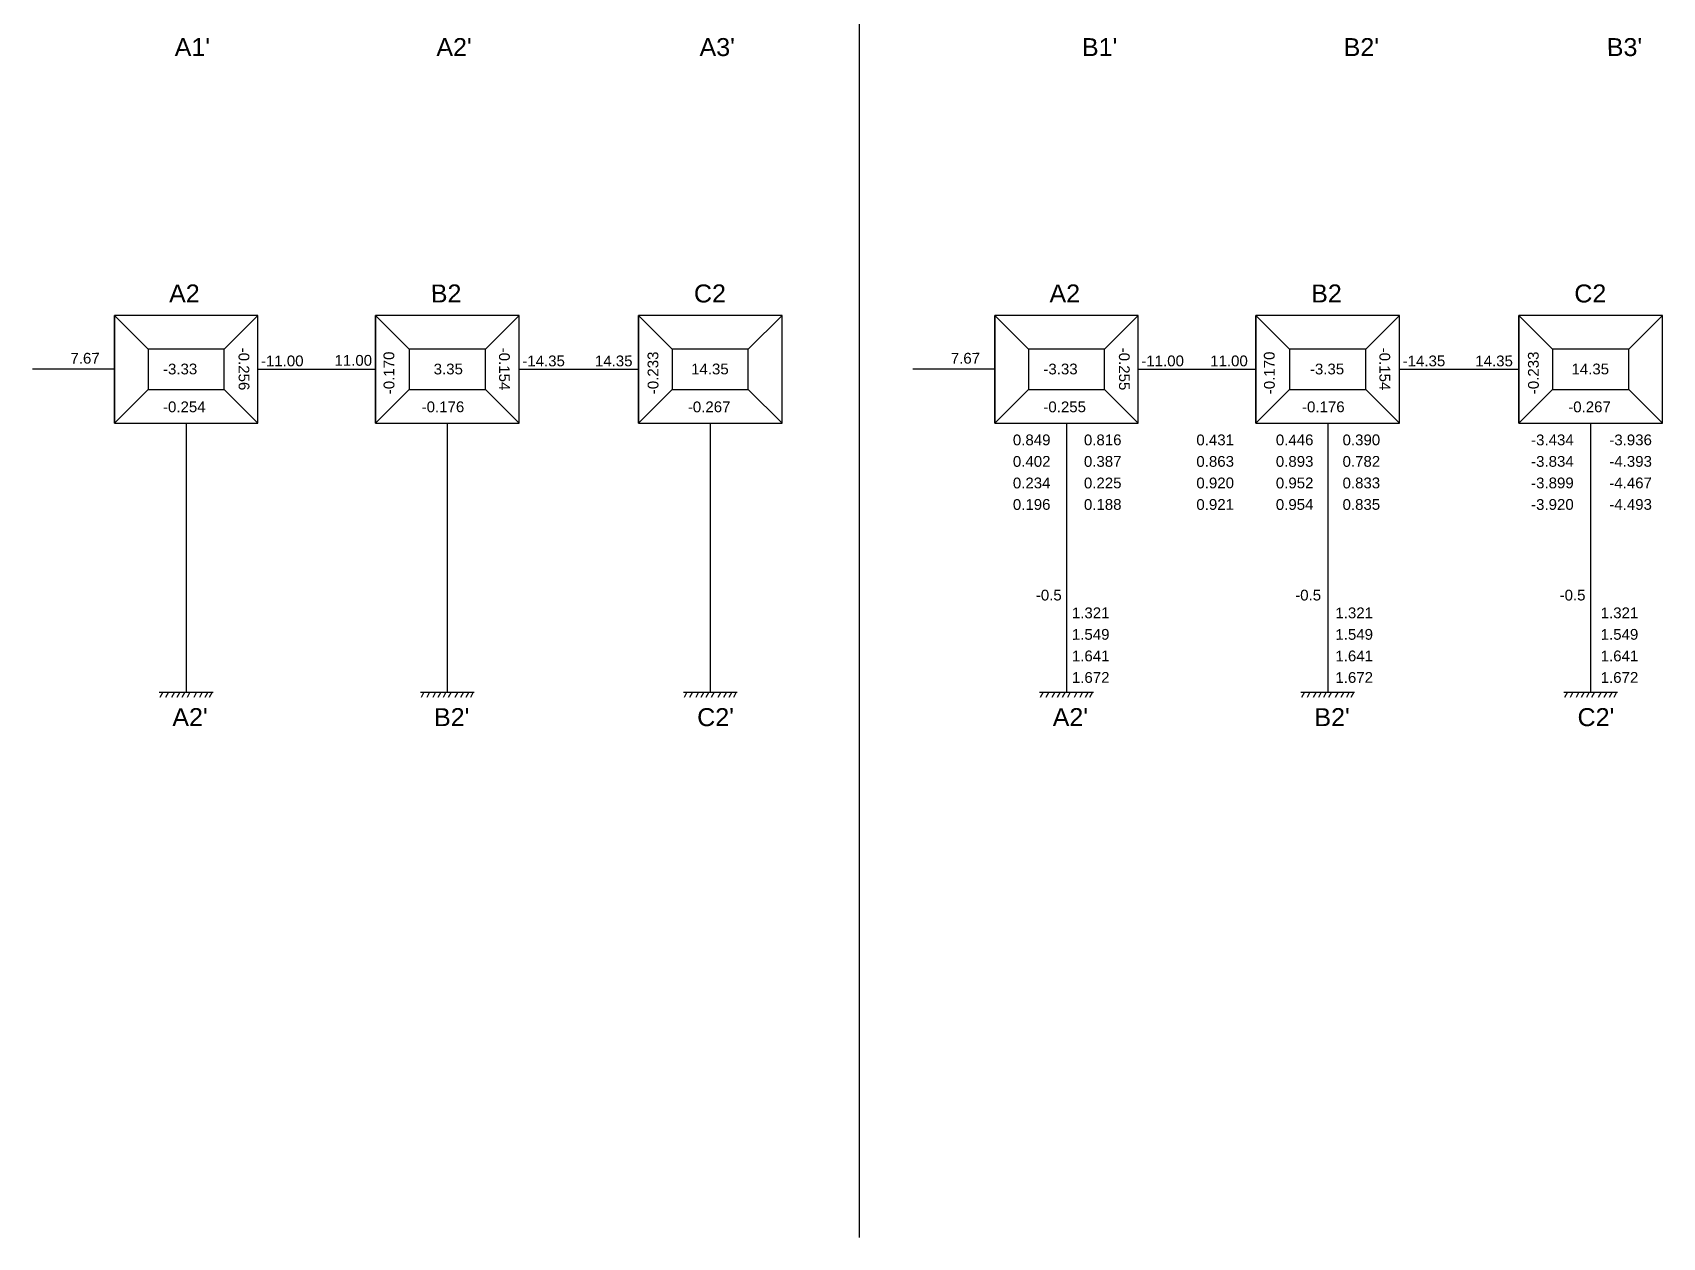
# Model space of a CAD drawing. Header units: millimetres. Extents: x 0 to 1679650, y -107560 to 692040.
# Drawn here: x 59020 to 149880, y 1980 to 69120 of the extents above; entities that cross this region are included whole.
import ezdxf

# ---------------------------------------------------------------- set-up
doc = ezdxf.new("R2010")
doc.units = ezdxf.units.MM
doc.styles.get("Standard").update_dxf_attribs({"font": 'arial.ttf'})

msp = doc.modelspace()

# ---------------------------------------------------------------- linework, layer by layer
for p, q in [((105100, 121030), (105100, 1980)), ((63580, 47360), (63580, 53360)), ((65460, 51480), (63580, 53360)), ((69700, 51480), (71580, 53360)), ((78140, 47360), (78140, 53360)), ((80020, 51480), (78140, 53360)), ((84260, 51480), (86140, 53360)), ((92800, 47360), (92800, 53360)), ((94680, 51480), (92800, 53360)), ((98920, 51480), (100800, 53360)), ((112660, 47360), (112660, 53360)), ((114540, 51480), (112660, 53360)), ((118780, 51480), (120660, 53360)), ((127220, 47360), (127220, 53360)), ((129100, 51480), (127220, 53360)), ((133340, 51480), (135220, 53360)), ((141880, 47360), (141880, 53360)), ((143760, 51480), (141880, 53360)), ((148000, 51480), (149880, 53360)), ((63580, 50360), (59020, 50360)), ((71580, 50360), (78140, 50360)), ((86140, 50360), (92800, 50360)), ((112660, 50360), (108100, 50360)), ((120660, 50360), (127220, 50360)), ((135220, 50360), (141880, 50360)), ((65460, 49240), (63580, 47360)), ((69700, 49240), (71580, 47360)), ((80020, 49240), (78140, 47360)), ((84260, 49240), (86140, 47360)), ((94680, 49240), (92800, 47360)), ((98920, 49240), (100800, 47360)), ((114540, 49240), (112660, 47360)), ((118780, 49240), (120660, 47360)), ((129100, 49240), (127220, 47360)), ((133340, 49240), (135220, 47360)), ((143760, 49240), (141880, 47360)), ((148000, 49240), (149880, 47360)), ((67580, 47360), (67580, 32360)), ((82140, 47360), (82140, 32360)), ((96800, 47360), (96800, 32360)), ((116660, 47360), (116660, 32360)), ((131220, 47360), (131220, 32360)), ((145880, 47360), (145880, 32360)), ((66080, 32360), (69080, 32360)), ((66280, 32360), (66120, 32070)), ((66590, 32360), (66430, 32070)), ((66930, 32360), (66770, 32070)), ((67220, 32360), (67060, 32070)), ((67500, 32360), (67340, 32070)), ((67790, 32360), (67630, 32070)), ((68160, 32360), (68000, 32070)), ((68480, 32360), (68320, 32070)), ((68780, 32360), (68620, 32070)), ((69030, 32360), (68870, 32070)), ((80640, 32360), (83640, 32360)), ((80840, 32360), (80680, 32070)), ((81150, 32360), (80990, 32070)), ((81490, 32360), (81330, 32070)), ((81780, 32360), (81620, 32070)), ((82060, 32360), (81900, 32070)), ((82350, 32360), (82190, 32070)), ((82720, 32360), (82560, 32070)), ((83040, 32360), (82880, 32070)), ((83340, 32360), (83180, 32070)), ((83590, 32360), (83430, 32070)), ((95300, 32360), (98300, 32360)), ((95500, 32360), (95340, 32070)), ((95810, 32360), (95650, 32070)), ((96150, 32360), (95990, 32070)), ((96440, 32360), (96280, 32070)), ((96720, 32360), (96560, 32070)), ((97010, 32360), (96850, 32070)), ((97380, 32360), (97220, 32070)), ((97700, 32360), (97540, 32070)), ((98000, 32360), (97840, 32070)), ((98250, 32360), (98090, 32070)), ((115160, 32360), (118160, 32360)), ((115360, 32360), (115200, 32070)), ((115670, 32360), (115510, 32070)), ((116010, 32360), (115850, 32070)), ((116300, 32360), (116140, 32070)), ((116580, 32360), (116420, 32070)), ((116870, 32360), (116710, 32070)), ((117240, 32360), (117080, 32070)), ((117560, 32360), (117400, 32070)), ((117860, 32360), (117700, 32070)), ((118110, 32360), (117950, 32070)), ((129720, 32360), (132720, 32360)), ((129920, 32360), (129760, 32070)), ((130230, 32360), (130070, 32070)), ((130570, 32360), (130410, 32070)), ((130860, 32360), (130700, 32070)), ((131140, 32360), (130980, 32070)), ((131430, 32360), (131270, 32070)), ((131800, 32360), (131640, 32070)), ((132120, 32360), (131960, 32070)), ((132420, 32360), (132260, 32070)), ((132670, 32360), (132510, 32070)), ((144380, 32360), (147380, 32360)), ((144580, 32360), (144420, 32070)), ((144890, 32360), (144730, 32070)), ((145230, 32360), (145070, 32070)), ((145520, 32360), (145360, 32070)), ((145800, 32360), (145640, 32070)), ((146090, 32360), (145930, 32070)), ((146460, 32360), (146300, 32070)), ((146780, 32360), (146620, 32070)), ((147080, 32360), (146920, 32070)), ((147330, 32360), (147170, 32070))]:
    msp.add_line(p, q)
for points in [[(71580, 53360), (63580, 53360), (63580, 47360), (71580, 47360)], [(86140, 53360), (78140, 53360), (78140, 47360), (86140, 47360)], [(100800, 53360), (92800, 53360), (92800, 47360), (100800, 47360)], [(120660, 53360), (112660, 53360), (112660, 47360), (120660, 47360)], [(135220, 53360), (127220, 53360), (127220, 47360), (135220, 47360)], [(149880, 53360), (141880, 53360), (141880, 47360), (149880, 47360)], [(69700, 51480), (65460, 51480), (65460, 49240), (69700, 49240)], [(84260, 51480), (80020, 51480), (80020, 49240), (84260, 49240)], [(98920, 51480), (94680, 51480), (94680, 49240), (98920, 49240)], [(118780, 51480), (114540, 51480), (114540, 49240), (118780, 49240)], [(133340, 51480), (129100, 51480), (129100, 49240), (133340, 49240)], [(148000, 51480), (143760, 51480), (143760, 49240), (148000, 49240)]]:
    msp.add_lwpolyline(points, close=True)

# ---------------------------------------------------------------- texts
for s, height, rotation, p in [("A1'", 1000, 0.175557, (66940, 67810)), ("A2'", 1000, 0.175557, (81530, 67810)), ("A3'", 1000, 0.175557, (96200, 67810)), ("B1'", 1000, 0.175557, (117520, 67810)), ("B2'", 1000, 0.175557, (132110, 67810)), ("B3'", 1000, 0.175557, (146780, 67810)), ('A2', 1000, 0.175557, (66630, 54080)), ('B2', 1000, 0.175557, (81220, 54080)), ('C2', 1000, 0.175557, (95890, 54080)), ('A2', 1000, 0.175557, (115710, 54080)), ('B2', 1000, 0.175557, (130300, 54080)), ('C2', 1000, 0.175557, (144970, 54080)), ('7.67', 600, 0.175557, (61130, 50670)), ('-0.256', 600, 270.175557, (70500, 51560)), ('-11.00', 600, 0.175557, (71750, 50520)), ('11.00', 600, 0.175557, (75850, 50550)), ('-0.170', 600, 90.175557, (79190, 48970)), ('-0.154', 600, 270.175557, (85020, 51560)), ('-14.35', 600, 0.175557, (86320, 50520)), ('14.35', 600, 0.175557, (90370, 50520)), ('-0.233', 600, 90.175557, (93910, 48970)), ('7.67', 600, 0.175557, (110210, 50670)), ('-0.255', 600, 270.175557, (119580, 51560)), ('-11.00', 600, 0.175557, (120830, 50520)), ('11.00', 600, 0.175557, (124670, 50520)), ('-0.170', 600, 90.175557, (128270, 48970)), ('-0.154', 600, 270.175557, (134100, 51560)), ('-14.35', 600, 0.175557, (135400, 50520)), ('14.35', 600, 0.175557, (139450, 50520)), ('-0.233', 600, 90.175557, (142990, 48970)), ('-3.33', 600, 0.175557, (66290, 50070)), ('3.35', 600, 0.175557, (81380, 50070)), ('14.35', 600, 0.175557, (95730, 50070)), ('-3.33', 600, 0.175557, (115370, 50070)), ('-3.35', 600, 0.175557, (130230, 50070)), ('14.35', 600, 0.175557, (144810, 50070)), ('-0.254', 600, 0.175557, (66290, 47960)), ('-0.176', 600, 0.175557, (80710, 47960)), ('-0.267', 600, 0.175557, (95550, 47960)), ('-0.255', 600, 0.175557, (115370, 47960)), ('-0.176', 600, 0.175557, (129790, 47960)), ('-0.267', 600, 0.175557, (144630, 47960)), ('0.849', 600, 0.175557, (113670, 46120)), ('0.816', 600, 0.175557, (117630, 46120)), ('0.431', 600, 0.175557, (123900, 46120)), ('0.446', 600, 0.175557, (128330, 46120)), ('0.390', 600, 0.175557, (132050, 46120)), ('-3.434', 600, 0.175557, (142560, 46120)), ('-3.936', 600, 0.175557, (146920, 46120)), ('0.402', 600, 0.175557, (113670, 44920)), ('0.387', 600, 0.175557, (117630, 44920)), ('0.863', 600, 0.175557, (123900, 44920)), ('0.893', 600, 0.175557, (128330, 44920)), ('0.782', 600, 0.175557, (132050, 44920)), ('-3.834', 600, 0.175557, (142560, 44920)), ('-4.393', 600, 0.175557, (146920, 44920)), ('0.234', 600, 0.175557, (113670, 43720)), ('0.225', 600, 0.175557, (117630, 43720)), ('0.920', 600, 0.175557, (123900, 43720)), ('0.952', 600, 0.175557, (128330, 43720)), ('0.833', 600, 0.175557, (132050, 43720)), ('-3.899', 600, 0.175557, (142560, 43720)), ('-4.467', 600, 0.175557, (146920, 43720)), ('0.196', 600, 0.175557, (113670, 42520)), ('0.188', 600, 0.175557, (117630, 42520)), ('0.921', 600, 0.175557, (123900, 42520)), ('0.954', 600, 0.175557, (128330, 42520)), ('0.835', 600, 0.175557, (132050, 42520)), ('-3.920', 600, 0.175557, (142560, 42520)), ('-4.493', 600, 0.175557, (146920, 42520)), ('-0.5', 600, 0.175557, (114950, 37470)), ('-0.5', 600, 0.175557, (129410, 37470)), ('-0.5', 600, 0.175557, (144150, 37470)), ('1.321', 600, 0.175557, (116960, 36480)), ('1.321', 600, 0.175557, (131650, 36480)), ('1.321', 600, 0.175557, (146440, 36480)), ('1.549', 600, 0.175557, (116960, 35280)), ('1.549', 600, 0.175557, (131650, 35280)), ('1.549', 600, 0.175557, (146440, 35280)), ('1.641', 600, 0.175557, (116960, 34080)), ('1.641', 600, 0.175557, (131650, 34080)), ('1.641', 600, 0.175557, (146440, 34080)), ('1.672', 600, 0.175557, (116960, 32880)), ('1.672', 600, 0.175557, (131650, 32880)), ('1.672', 600, 0.175557, (146440, 32880)), ("A2'", 1000, 0.175557, (66810, 30470)), ("B2'", 1000, 0.175557, (81400, 30470)), ("C2'", 1000, 0.175557, (96070, 30470)), ("A2'", 1000, 0.175557, (115890, 30470)), ("B2'", 1000, 0.175557, (130480, 30470)), ("C2'", 1000, 0.175557, (145150, 30470))]:
    msp.add_text(s, height=height, rotation=rotation).set_placement(p)

doc.saveas('drawing.dxf')
